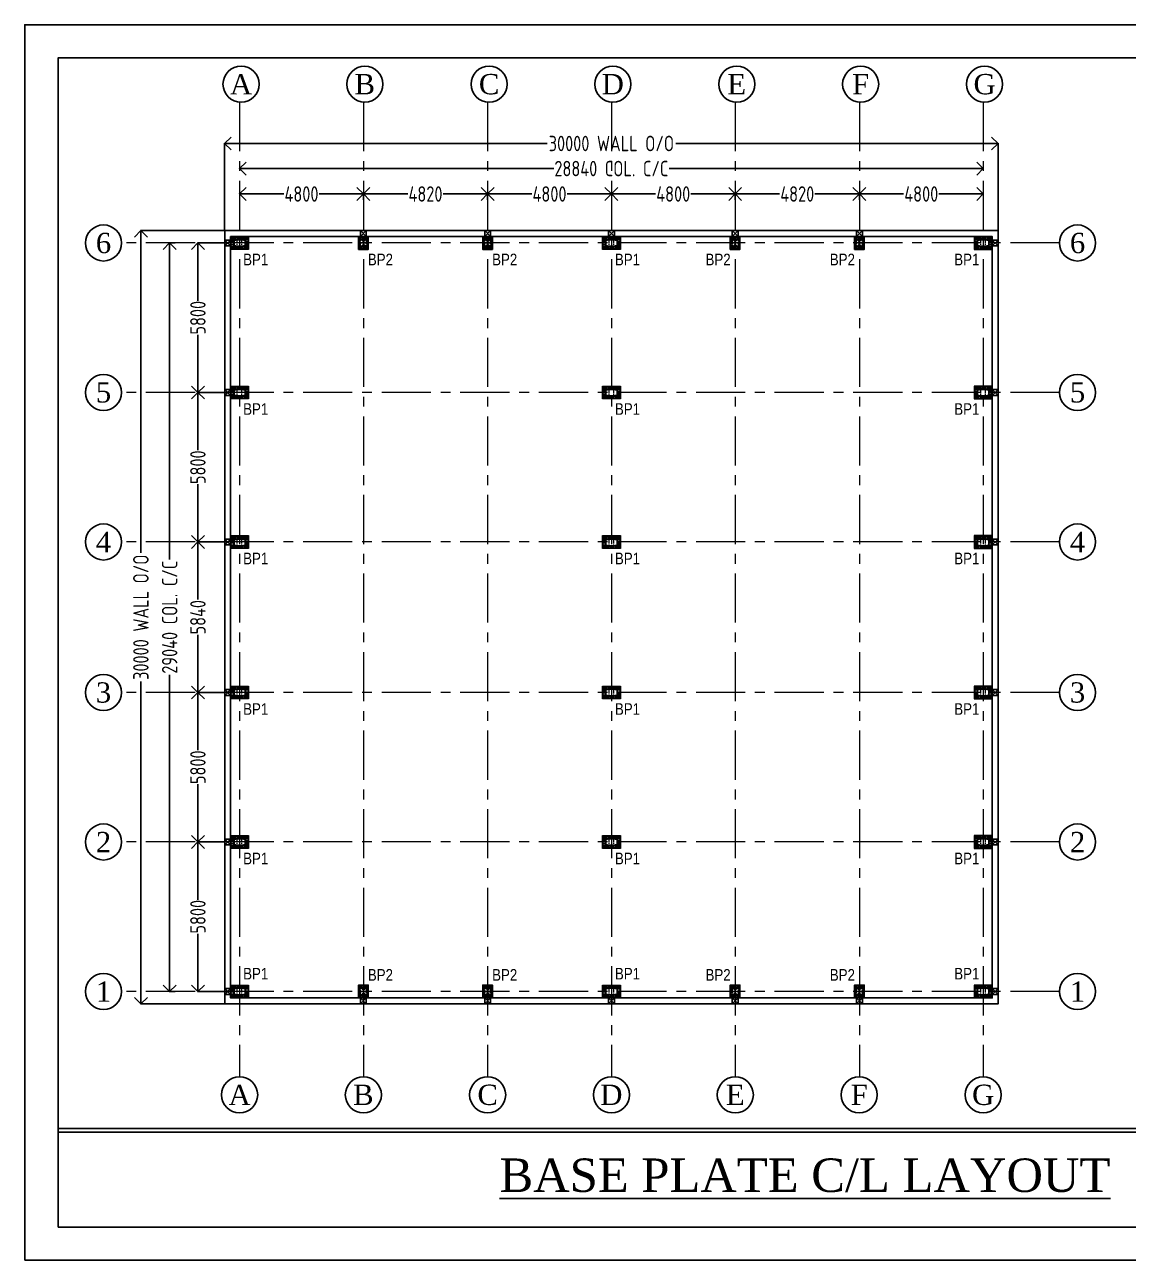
# Model space of a CAD drawing. Header units: millimetres. Extents: x 3470347 to 5996549, y -3470518 to 17149644.
# Drawn here: x 4559725 to 4602529, y 6601077 to 6649016 of the extents above; entities that cross this region are included whole.
import ezdxf
from ezdxf.enums import TextEntityAlignment as Align

# ---------------------------------------------------------------- set-up
doc = ezdxf.new("R2010")
doc.units = ezdxf.units.MM
doc.header["$MEASUREMENT"] = 0
doc.header["$PDMODE"] = 35
doc.header["$PDSIZE"] = -5
doc.linetypes.add('CENTER', pattern=[50.8, 31.75, -6.35, 6.35, -6.35])
doc.linetypes.add('CENTERX2', pattern=[4, 2.5, -0.5, 0.5, -0.5])
doc.layers.get('0').update_dxf_attribs({"linetype": 'CONTINUOUS', "lineweight": 25})
doc.layers.get('DEFPOINTS').update_dxf_attribs({"linetype": 'CONTINUOUS', "lineweight": 25})
doc.layers.add('BOLT', color=1, linetype='CONTINUOUS')
doc.layers.add('YQ_AXIS', color=4, linetype='CONTINUOUS')
for name, color, linetype, lineweight in [('CENTER', 8, 'CENTER', 0), ('GB', 2, 'CONTINUOUS', 20), ('PV_TEXT_ROMANS', 7, 'CONTINUOUS', 0), ('SHEET', 7, 'CONTINUOUS', 15)]:
    doc.layers.add(name, color=color, linetype=linetype, lineweight=lineweight)
doc.styles.add('Aerial', font='times.ttf')
doc.styles.add('Arial', font='arial.ttf', dxfattribs={"height": 0.2})
doc.styles.add('DIM', font='geniso.shx', dxfattribs={"width": 0.85})
doc.styles.add('J.P', font='ARIALN.TTF')
doc.dimstyles.new('ST-100', dxfattribs={"dimscale": 100, "dimtxt": 7, "dimasz": 5, "dimexe": 0.18, "dimexo": 0.0625, "dimgap": 0.2, "dimtad": 0, "dimdec": 0, "dimzin": 0, "dimdsep": 46, "dimtxsty": 'DIM', "dimblk": 'OPEN90', "dimcen": 0.09, "dimclrd": 256, "dimclrt": 7, "dimadec": 0, "dimazin": 0, "dimtfac": 1, "dimtdec": 0, "dimtofl": 0, "dimtmove": 0, "dimatfit": 3, "dimldrblk": 'OPEN90', "dimfxl": 1, "dimtolj": 1, "dimtzin": 0, "dimlwd": -1, "dimarcsym": 0})

# ---------------------------------------------------------------- blocks, each defined once
blk = doc.blocks.new('_Open90')
at = {"color": 0, "linetype": 'ByBlock', "lineweight": -2}
for p, q in [((0, 0), (-1, 0)), ((-0.5, 0.5), (0, 0)), ((0, 0), (-0.5, -0.5))]:
    blk.add_line(p, q, dxfattribs=at)
blk = doc.blocks.new('*D1304')
at = {"layer": 'BOLT', "color": 0, "lineweight": -2}
for p, q in [((4567474, 6617307), (4566424, 6617307)), ((4567589, 6611507), (4566424, 6611507))]:
    blk.add_line(p, q, dxfattribs=at)
at = {"layer": 'BOLT'}
for p, q in [((4566442, 6616807), (4566442, 6615065)), ((4566442, 6612007), (4566442, 6613749))]:
    blk.add_line(p, q, dxfattribs=at)
at = {"layer": 'DEFPOINTS', "color": 0}
for p in [(4566442, 6617307), (4567480, 6617307), (4567595, 6611507)]:
    blk.add_point(p, dxfattribs=at)
at = {"layer": 'BOLT', "xscale": 500, "yscale": 500, "zscale": 500}
for p, rotation in [((4566442, 6617307), 90), ((4566442, 6611507), 270)]:
    blk.add_blockref('_Open90', p, dxfattribs=dict(at, rotation=rotation))
at = {"layer": 'BOLT', "color": 7, "insert": (4566442, 6614407), "char_height": 600, "attachment_point": 5, "rotation": 90, "style": 'DIM'}
blk.add_mtext('\\A1;5800', dxfattribs=at)
blk = doc.blocks.new('*D1305')
at = {"layer": 'BOLT', "color": 0, "lineweight": -2}
for p, q in [((4567589, 6640547), (4566424, 6640547)), ((4567589, 6634747), (4566424, 6634747))]:
    blk.add_line(p, q, dxfattribs=at)
at = {"layer": 'BOLT'}
for p, q in [((4566442, 6640047), (4566442, 6638305)), ((4566442, 6635247), (4566442, 6636989))]:
    blk.add_line(p, q, dxfattribs=at)
at = {"layer": 'DEFPOINTS', "color": 0}
for p in [(4567595, 6640547), (4566442, 6634747), (4567595, 6634747)]:
    blk.add_point(p, dxfattribs=at)
at = {"layer": 'BOLT', "xscale": 500, "yscale": 500, "zscale": 500}
for p, rotation in [((4566442, 6640547), 90), ((4566442, 6634747), 270)]:
    blk.add_blockref('_Open90', p, dxfattribs=dict(at, rotation=rotation))
at = {"layer": 'BOLT', "color": 7, "insert": (4566442, 6637647), "char_height": 600, "attachment_point": 5, "rotation": 90, "style": 'DIM'}
blk.add_mtext('\\A1;5800', dxfattribs=at)
blk = doc.blocks.new('*D1306')
at = {"layer": 'BOLT', "color": 0, "lineweight": -2}
for p, q in [((4567589, 6634747), (4566424, 6634747)), ((4567589, 6628947), (4566424, 6628947))]:
    blk.add_line(p, q, dxfattribs=at)
at = {"layer": 'BOLT'}
for p, q in [((4566442, 6634247), (4566442, 6632505)), ((4566442, 6629447), (4566442, 6631189))]:
    blk.add_line(p, q, dxfattribs=at)
at = {"layer": 'DEFPOINTS', "color": 0}
for p in [(4567595, 6634747), (4566442, 6628947), (4567595, 6628947)]:
    blk.add_point(p, dxfattribs=at)
at = {"layer": 'BOLT', "xscale": 500, "yscale": 500, "zscale": 500}
for p, rotation in [((4566442, 6634747), 90), ((4566442, 6628947), 270)]:
    blk.add_blockref('_Open90', p, dxfattribs=dict(at, rotation=rotation))
at = {"layer": 'BOLT', "color": 7, "insert": (4566442, 6631847), "char_height": 600, "attachment_point": 5, "rotation": 90, "style": 'DIM'}
blk.add_mtext('\\A1;5800', dxfattribs=at)
blk = doc.blocks.new('*D1307')
at = {"layer": 'BOLT', "color": 0, "lineweight": -2}
for p, q in [((4567474, 6623107), (4566424, 6623107)), ((4567474, 6617307), (4566424, 6617307))]:
    blk.add_line(p, q, dxfattribs=at)
at = {"layer": 'BOLT'}
for p, q in [((4566442, 6622607), (4566442, 6620865)), ((4566442, 6617807), (4566442, 6619549))]:
    blk.add_line(p, q, dxfattribs=at)
at = {"layer": 'DEFPOINTS', "color": 0}
for p in [(4567480, 6623107), (4566442, 6617307), (4567480, 6617307)]:
    blk.add_point(p, dxfattribs=at)
at = {"layer": 'BOLT', "xscale": 500, "yscale": 500, "zscale": 500}
for p, rotation in [((4566442, 6623107), 90), ((4566442, 6617307), 270)]:
    blk.add_blockref('_Open90', p, dxfattribs=dict(at, rotation=rotation))
at = {"layer": 'BOLT', "color": 7, "insert": (4566442, 6620207), "char_height": 600, "attachment_point": 5, "rotation": 90, "style": 'DIM'}
blk.add_mtext('\\A1;5800', dxfattribs=at)
blk = doc.blocks.new('*D1308')
at = {"layer": 'BOLT', "color": 0, "lineweight": -2}
for p, q in [((4567589, 6628947), (4566424, 6628947)), ((4567474, 6623107), (4566424, 6623107))]:
    blk.add_line(p, q, dxfattribs=at)
at = {"layer": 'BOLT'}
for p, q in [((4566442, 6628447), (4566442, 6626710)), ((4566442, 6623607), (4566442, 6625344))]:
    blk.add_line(p, q, dxfattribs=at)
at = {"layer": 'DEFPOINTS', "color": 0}
for p in [(4566442, 6628947), (4567595, 6628947), (4567480, 6623107)]:
    blk.add_point(p, dxfattribs=at)
at = {"layer": 'BOLT', "xscale": 500, "yscale": 500, "zscale": 500}
for p, rotation in [((4566442, 6628947), 90), ((4566442, 6623107), 270)]:
    blk.add_blockref('_Open90', p, dxfattribs=dict(at, rotation=rotation))
at = {"layer": 'BOLT', "color": 7, "insert": (4566442, 6626027), "char_height": 600, "attachment_point": 5, "rotation": 90, "style": 'DIM'}
blk.add_mtext('\\A1;5840', dxfattribs=at)
blk = doc.blocks.new('BP1111')
at = {"transparency": 33554559}
h = blk.add_hatch(color=1, dxfattribs=at)
h.dxf.hatch_style = 1
h.paths.add_polyline_path([(4745403, 6853192), (4745403, 6852942), (4745483, 6852942), (4745483, 6852946, 0.414214), (4745473, 6852956), (4745420, 6852956, -0.414214), (4745410, 6852966), (4745410, 6853168, -0.414214), (4745420, 6853178), (4745473, 6853178, 0.414214), (4745483, 6853188), (4745483, 6853192)])
h = blk.add_hatch(color=1, dxfattribs=at)
h.dxf.hatch_style = 1
h.paths.add_polyline_path([(4745853, 6853192), (4745853, 6852942), (4745773, 6852942), (4745773, 6852946, -0.414214), (4745783, 6852956), (4745836, 6852956, 0.414214), (4745846, 6852966), (4745846, 6853168, 0.414214), (4745836, 6853178), (4745783, 6853178, -0.414214), (4745773, 6853188), (4745773, 6853192)])
at = {"color": 4}
for points in [[(4745953, 6853202), (4745303, 6853202)], [(4745953, 6853192), (4745303, 6853192)], [(4745953, 6852942), (4745303, 6852942)], [(4745953, 6852932), (4745303, 6852932)]]:
    blk.add_lwpolyline(points, dxfattribs=at)
at = {"color": 1}
for points in [[(4745483, 6853192), (4745483, 6853188, -0.414214), (4745473, 6853178), (4745420, 6853178, 0.414214), (4745410, 6853168), (4745410, 6852966, 0.414214), (4745420, 6852956), (4745473, 6852956, -0.414214), (4745483, 6852946), (4745483, 6852942), (4745403, 6852942), (4745403, 6853192)], [(4745773, 6853192), (4745773, 6853188, 0.414214), (4745783, 6853178), (4745836, 6853178, -0.414214), (4745846, 6853168), (4745846, 6852966, -0.414214), (4745836, 6852956), (4745783, 6852956, 0.414214), (4745773, 6852946), (4745773, 6852942), (4745853, 6852942), (4745853, 6853192)]]:
    blk.add_lwpolyline(points, format="xyb", close=True, dxfattribs=at)
at = {"color": 4}
for points in [[(4745438, 6853202), (4745438, 6853277), (4745448, 6853277), (4745448, 6853202)], [(4745438, 6852932), (4745438, 6852857), (4745448, 6852857), (4745448, 6852932)], [(4745623, 6853202), (4745623, 6853277), (4745633, 6853277), (4745633, 6853202)], [(4745623, 6852932), (4745623, 6852857), (4745633, 6852857), (4745633, 6852932)], [(4745806, 6853202), (4745806, 6853277), (4745816, 6853277), (4745816, 6853202)], [(4745806, 6852932), (4745806, 6852857), (4745816, 6852857), (4745816, 6852932)]]:
    blk.add_lwpolyline(points, close=True, dxfattribs=at)
at = {"color": 2}
for centre in [(4745353, 6853242), (4745353, 6852892), (4745538, 6853242), (4745538, 6852892), (4745718, 6853242), (4745718, 6852892), (4745903, 6853242), (4745903, 6852892)]:
    blk.add_circle(centre, 12, dxfattribs=at)
at = {"layer": 'GB', "color": 8, "linetype": 'CENTERX2', "ltscale": 50}
for p, q in [((4745303, 6853242), (4745953, 6853242)), ((4745953, 6852892), (4745303, 6852892)), ((4745353, 6852842), (4745353, 6853292)), ((4745538, 6852842), (4745538, 6853292)), ((4745718, 6852842), (4745718, 6853292)), ((4745903, 6853292), (4745903, 6852842))]:
    blk.add_line(p, q, dxfattribs=at)
at = {"layer": 'GB', "color": 5}
blk.add_lwpolyline([(4745953, 6853292), (4745953, 6852842), (4745303, 6852842), (4745303, 6853292)], close=True, dxfattribs=at)
blk = doc.blocks.new('*D1309')
at = {"layer": 'BOLT', "color": 0, "lineweight": -2}
for p, q in [((4568060, 6642455), (4568060, 6642466)), ((4572860, 6642455), (4572860, 6642466))]:
    blk.add_line(p, q, dxfattribs=at)
at = {"layer": 'BOLT'}
for p, q in [((4568560, 6642448), (4569777, 6642448)), ((4572360, 6642448), (4571143, 6642448))]:
    blk.add_line(p, q, dxfattribs=at)
at = {"layer": 'DEFPOINTS', "color": 0}
for p in [(4568060, 6642448), (4572860, 6642448), (4572860, 6642448)]:
    blk.add_point(p, dxfattribs=at)
at = {"layer": 'BOLT', "xscale": 500, "yscale": 500, "zscale": 500, "rotation": 180}
blk.add_blockref('_Open90', (4568060, 6642448), dxfattribs=at)
at = {"layer": 'BOLT', "xscale": 500, "yscale": 500, "zscale": 500}
blk.add_blockref('_Open90', (4572860, 6642448), dxfattribs=at)
at = {"layer": 'BOLT', "color": 7, "insert": (4570460, 6642448), "char_height": 600, "attachment_point": 5, "style": 'DIM'}
blk.add_mtext('\\A1;4800', dxfattribs=at)
blk = doc.blocks.new('*D1310')
at = {"layer": 'BOLT', "color": 0, "lineweight": -2}
for p, q in [((4568060, 6643440), (4568060, 6643452)), ((4596900, 6643440), (4596900, 6643452))]:
    blk.add_line(p, q, dxfattribs=at)
at = {"layer": 'BOLT'}
for p, q in [((4568560, 6643434), (4580242, 6643434)), ((4596400, 6643434), (4584719, 6643434))]:
    blk.add_line(p, q, dxfattribs=at)
at = {"layer": 'DEFPOINTS', "color": 0}
for p in [(4568060, 6643434), (4596900, 6643434), (4596900, 6643434)]:
    blk.add_point(p, dxfattribs=at)
at = {"layer": 'BOLT', "xscale": 500, "yscale": 500, "zscale": 500, "rotation": 180}
blk.add_blockref('_Open90', (4568060, 6643434), dxfattribs=at)
at = {"layer": 'BOLT', "xscale": 500, "yscale": 500, "zscale": 500}
blk.add_blockref('_Open90', (4596900, 6643434), dxfattribs=at)
at = {"layer": 'BOLT', "color": 7, "insert": (4582480, 6643434), "char_height": 600, "attachment_point": 5, "style": 'DIM'}
blk.add_mtext('\\A1;28840 COL. C/C', dxfattribs=at)
blk = doc.blocks.new('*D1311')
at = {"layer": 'BOLT', "color": 0, "lineweight": -2}
for p, q in [((4565556, 6640547), (4565328, 6640547)), ((4565556, 6611507), (4565328, 6611507))]:
    blk.add_line(p, q, dxfattribs=at)
at = {"layer": 'BOLT'}
for p, q in [((4565346, 6640047), (4565346, 6628267)), ((4565346, 6612007), (4565346, 6623788))]:
    blk.add_line(p, q, dxfattribs=at)
at = {"layer": 'DEFPOINTS', "color": 0}
for p in [(4565563, 6640547), (4565346, 6611507), (4565563, 6611507)]:
    blk.add_point(p, dxfattribs=at)
at = {"layer": 'BOLT', "xscale": 500, "yscale": 500, "zscale": 500}
for p, rotation in [((4565346, 6640547), 90), ((4565346, 6611507), 270)]:
    blk.add_blockref('_Open90', p, dxfattribs=dict(at, rotation=rotation))
at = {"layer": 'BOLT', "color": 7, "insert": (4565346, 6626027), "char_height": 600, "attachment_point": 5, "rotation": 90, "style": 'DIM'}
blk.add_mtext('\\A1;29040 COL. C/C', dxfattribs=at)
blk = doc.blocks.new('*D1312')
at = {"layer": 'BOLT', "color": 0, "lineweight": -2}
for p, q in [((4567480, 6641033), (4567480, 6644425)), ((4597480, 6641033), (4597480, 6644425))]:
    blk.add_line(p, q, dxfattribs=at)
at = {"layer": 'BOLT'}
for p, q in [((4567980, 6644407), (4579987, 6644407)), ((4596980, 6644407), (4584974, 6644407))]:
    blk.add_line(p, q, dxfattribs=at)
at = {"layer": 'DEFPOINTS', "color": 0}
for p in [(4597480, 6644407), (4567480, 6641027), (4597480, 6641027)]:
    blk.add_point(p, dxfattribs=at)
at = {"layer": 'BOLT', "xscale": 500, "yscale": 500, "zscale": 500, "rotation": 180}
blk.add_blockref('_Open90', (4567480, 6644407), dxfattribs=at)
at = {"layer": 'BOLT', "xscale": 500, "yscale": 500, "zscale": 500}
blk.add_blockref('_Open90', (4597480, 6644407), dxfattribs=at)
at = {"layer": 'BOLT', "color": 7, "insert": (4582480, 6644407), "char_height": 600, "attachment_point": 5, "style": 'DIM'}
blk.add_mtext('\\A1;30000 WALL O/O', dxfattribs=at)
blk = doc.blocks.new('*D1313')
at = {"layer": 'BOLT', "color": 0, "lineweight": -2}
for p, q in [((4567474, 6641027), (4564213, 6641027)), ((4567474, 6611027), (4564213, 6611027))]:
    blk.add_line(p, q, dxfattribs=at)
at = {"layer": 'BOLT'}
for p, q in [((4564231, 6640527), (4564231, 6628521)), ((4564231, 6611527), (4564231, 6623534))]:
    blk.add_line(p, q, dxfattribs=at)
at = {"layer": 'DEFPOINTS', "color": 0}
for p in [(4567480, 6641027), (4564231, 6611027), (4567480, 6611027)]:
    blk.add_point(p, dxfattribs=at)
at = {"layer": 'BOLT', "xscale": 500, "yscale": 500, "zscale": 500}
for p, rotation in [((4564231, 6641027), 90), ((4564231, 6611027), 270)]:
    blk.add_blockref('_Open90', p, dxfattribs=dict(at, rotation=rotation))
at = {"layer": 'BOLT', "color": 7, "insert": (4564231, 6626027), "char_height": 600, "attachment_point": 5, "rotation": 90, "style": 'DIM'}
blk.add_mtext('\\A1;30000 WALL O/O', dxfattribs=at)
blk = doc.blocks.new('BP2222')
at = {"transparency": 33554559}
h = blk.add_hatch(color=1, dxfattribs=at)
h.dxf.hatch_style = 1
h.paths.add_polyline_path([(4746506, 6852967), (4746606, 6852967), (4746606, 6852968, 0.414214), (4746596, 6852978), (4746559, 6852978), (4746559, 6853157), (4746596, 6853157, 0.414214), (4746606, 6853167), (4746606, 6853167), (4746506, 6853167), (4746506, 6853167, 0.414214), (4746516, 6853157), (4746553, 6853157), (4746553, 6852978), (4746516, 6852978, 0.414214), (4746506, 6852968)])
at = {"color": 8, "linetype": 'CENTERX2', "ltscale": 15}
for p, q in [((4746719, 6853242), (4746394, 6853242)), ((4746394, 6853067), (4746719, 6853067)), ((4746394, 6852892), (4746719, 6852892)), ((4746431, 6853292), (4746431, 6852842)), ((4746669, 6852842), (4746669, 6853292))]:
    blk.add_line(p, q, dxfattribs=at)
at = {"color": 5}
blk.add_lwpolyline([(4746719, 6853292), (4746394, 6853292), (4746394, 6852842), (4746719, 6852842)], close=True, dxfattribs=at)
at = {"color": 4}
for points in [[(4746719, 6853202), (4746394, 6853202)], [(4746719, 6853192), (4746394, 6853192)], [(4746719, 6852942), (4746394, 6852942)], [(4746719, 6852932), (4746394, 6852932)]]:
    blk.add_lwpolyline(points, dxfattribs=at)
at = {"color": 1}
blk.add_lwpolyline([(4746559, 6852978), (4746559, 6853157), (4746596, 6853157, 0.414214), (4746606, 6853167), (4746606, 6853167), (4746506, 6853167), (4746506, 6853167, 0.414214), (4746516, 6853157), (4746553, 6853157), (4746553, 6852978), (4746516, 6852978, 0.414214), (4746506, 6852968), (4746506, 6852967), (4746606, 6852967), (4746606, 6852968, 0.414214), (4746596, 6852978)], format="xyb", close=True, dxfattribs=at)
at = {"color": 4}
for points in [[(4746551, 6853202), (4746551, 6853277), (4746561, 6853277), (4746561, 6853202)], [(4746551, 6852932), (4746551, 6852857), (4746561, 6852857), (4746561, 6852932)]]:
    blk.add_lwpolyline(points, close=True, dxfattribs=at)
at = {"color": 2}
for centre in [(4746431, 6853242), (4746431, 6853067), (4746431, 6852892), (4746669, 6853242), (4746669, 6853067), (4746669, 6852892)]:
    blk.add_circle(centre, 12, dxfattribs=at)
blk = doc.blocks.new('*D1477')
at = {"layer": 'BOLT', "color": 0, "lineweight": -2}
for p, q in [((4577681, 6642455), (4577681, 6642466)), ((4582480, 6642455), (4582480, 6642466))]:
    blk.add_line(p, q, dxfattribs=at)
at = {"layer": 'BOLT'}
for p, q in [((4578181, 6642448), (4579397, 6642448)), ((4581980, 6642448), (4580764, 6642448))]:
    blk.add_line(p, q, dxfattribs=at)
at = {"layer": 'DEFPOINTS', "color": 0}
for p in [(4577681, 6642448), (4582480, 6642448), (4582480, 6642448)]:
    blk.add_point(p, dxfattribs=at)
at = {"layer": 'BOLT', "xscale": 500, "yscale": 500, "zscale": 500, "rotation": 180}
blk.add_blockref('_Open90', (4577681, 6642448), dxfattribs=at)
at = {"layer": 'BOLT', "xscale": 500, "yscale": 500, "zscale": 500}
blk.add_blockref('_Open90', (4582480, 6642448), dxfattribs=at)
at = {"layer": 'BOLT', "color": 7, "insert": (4580080, 6642448), "char_height": 600, "attachment_point": 5, "style": 'DIM'}
blk.add_mtext('\\A1;4800', dxfattribs=at)
blk = doc.blocks.new('*D1478')
at = {"layer": 'BOLT', "color": 0, "lineweight": -2}
for p, q in [((4572860, 6642224), (4572860, 6642466)), ((4577681, 6642224), (4577681, 6642466))]:
    blk.add_line(p, q, dxfattribs=at)
at = {"layer": 'BOLT'}
for p, q in [((4573360, 6642448), (4574587, 6642448)), ((4577181, 6642448), (4575954, 6642448))]:
    blk.add_line(p, q, dxfattribs=at)
at = {"layer": 'DEFPOINTS', "color": 0}
for p in [(4577681, 6642448), (4572860, 6642218), (4577681, 6642218)]:
    blk.add_point(p, dxfattribs=at)
at = {"layer": 'BOLT', "xscale": 500, "yscale": 500, "zscale": 500, "rotation": 180}
blk.add_blockref('_Open90', (4572860, 6642448), dxfattribs=at)
at = {"layer": 'BOLT', "xscale": 500, "yscale": 500, "zscale": 500}
blk.add_blockref('_Open90', (4577681, 6642448), dxfattribs=at)
at = {"layer": 'BOLT', "color": 7, "insert": (4575270, 6642448), "char_height": 600, "attachment_point": 5, "style": 'DIM'}
blk.add_mtext('\\A1;4820', dxfattribs=at)
blk = doc.blocks.new('*D1481')
at = {"layer": 'BOLT', "color": 0, "lineweight": -2}
for p, q in [((4592101, 6642442), (4592101, 6642430)), ((4596900, 6642442), (4596900, 6642430))]:
    blk.add_line(p, q, dxfattribs=at)
at = {"layer": 'BOLT'}
for p, q in [((4592601, 6642448), (4593817, 6642448)), ((4596400, 6642448), (4595184, 6642448))]:
    blk.add_line(p, q, dxfattribs=at)
at = {"layer": 'DEFPOINTS', "color": 0}
for p in [(4592101, 6642448), (4592101, 6642448), (4596900, 6642448)]:
    blk.add_point(p, dxfattribs=at)
at = {"layer": 'BOLT', "xscale": 500, "yscale": 500, "zscale": 500, "rotation": 180}
blk.add_blockref('_Open90', (4592101, 6642448), dxfattribs=at)
at = {"layer": 'BOLT', "xscale": 500, "yscale": 500, "zscale": 500}
blk.add_blockref('_Open90', (4596900, 6642448), dxfattribs=at)
at = {"layer": 'BOLT', "color": 7, "insert": (4594500, 6642448), "char_height": 600, "attachment_point": 5, "style": 'DIM'}
blk.add_mtext('\\A1;4800', dxfattribs=at)
blk = doc.blocks.new('*D1479')
at = {"layer": 'BOLT', "color": 0, "lineweight": -2}
for p, q in [((4582480, 6642442), (4582480, 6642430)), ((4587280, 6642442), (4587280, 6642430))]:
    blk.add_line(p, q, dxfattribs=at)
at = {"layer": 'BOLT'}
for p, q in [((4582980, 6642448), (4584197, 6642448)), ((4586780, 6642448), (4585563, 6642448))]:
    blk.add_line(p, q, dxfattribs=at)
at = {"layer": 'DEFPOINTS', "color": 0}
for p in [(4582480, 6642448), (4582480, 6642448), (4587280, 6642448)]:
    blk.add_point(p, dxfattribs=at)
at = {"layer": 'BOLT', "xscale": 500, "yscale": 500, "zscale": 500, "rotation": 180}
blk.add_blockref('_Open90', (4582480, 6642448), dxfattribs=at)
at = {"layer": 'BOLT', "xscale": 500, "yscale": 500, "zscale": 500}
blk.add_blockref('_Open90', (4587280, 6642448), dxfattribs=at)
at = {"layer": 'BOLT', "color": 7, "insert": (4584880, 6642448), "char_height": 600, "attachment_point": 5, "style": 'DIM'}
blk.add_mtext('\\A1;4800', dxfattribs=at)
blk = doc.blocks.new('*D1480')
at = {"layer": 'BOLT', "color": 0, "lineweight": -2}
for p, q in [((4587280, 6642224), (4587280, 6642466)), ((4592101, 6642224), (4592101, 6642466))]:
    blk.add_line(p, q, dxfattribs=at)
at = {"layer": 'BOLT'}
for p, q in [((4587780, 6642448), (4589007, 6642448)), ((4591601, 6642448), (4590374, 6642448))]:
    blk.add_line(p, q, dxfattribs=at)
at = {"layer": 'DEFPOINTS', "color": 0}
for p in [(4587280, 6642448), (4587280, 6642218), (4592101, 6642218)]:
    blk.add_point(p, dxfattribs=at)
at = {"layer": 'BOLT', "xscale": 500, "yscale": 500, "zscale": 500, "rotation": 180}
blk.add_blockref('_Open90', (4587280, 6642448), dxfattribs=at)
at = {"layer": 'BOLT', "xscale": 500, "yscale": 500, "zscale": 500}
blk.add_blockref('_Open90', (4592101, 6642448), dxfattribs=at)
at = {"layer": 'BOLT', "color": 7, "insert": (4589690, 6642448), "char_height": 600, "attachment_point": 5, "style": 'DIM'}
blk.add_mtext('\\A1;4820', dxfattribs=at)

msp = doc.modelspace()

# ---------------------------------------------------------------- linework, layer by layer
at = {"lineweight": 25}
for p, q in [((4561016.01, 6606185.79, 0), (4618957.06, 6606185.79, 0)), ((4561016.01, 6606042.93, 0), (4618957.06, 6606042.93, 0))]:
    msp.add_line(p, q, dxfattribs=at)
at = {"color": 192, "lineweight": 25, "elevation": 0}
msp.add_lwpolyline([(4559724.59, 6601077.16), (4627523.83, 6601077.16), (4627523.83, 6649016.07), (4559724.59, 6649016.07)], close=True, dxfattribs=at)
at = {"color": 8, "elevation": 0}
for points in [[(4567480.32, 6641027.11), (4567480.32, 6611027.11), (4597480.32, 6611027.11), (4597480.32, 6641027.11)], [(4567710.32, 6640797.11), (4567710.32, 6611257.11), (4597250.32, 6611257.11), (4597250.32, 6640797.11)]]:
    msp.add_lwpolyline(points, close=True, dxfattribs=at)
at = {"color": 6, "elevation": 0}
for points in [[(4572974.99, 6641027.11), (4572974.99, 6640797.11), (4572744.99, 6640797.11), (4572744.99, 6641027.11)], [(4577795.66, 6641027.11), (4577795.66, 6640797.11), (4577565.66, 6640797.11), (4577565.66, 6641027.11)], [(4582595.32, 6641027.11), (4582595.32, 6640797.11), (4582365.32, 6640797.11), (4582365.32, 6641027.11)], [(4587164.99, 6641027.11), (4587164.99, 6640797.11), (4587394.99, 6640797.11), (4587394.99, 6641027.11)], [(4591985.66, 6641027.11), (4591985.66, 6640797.11), (4592215.66, 6640797.11), (4592215.66, 6641027.11)], [(4567710.32, 6640662.11), (4567710.32, 6640432.11), (4567480.32, 6640432.11), (4567480.32, 6640662.11)], [(4597250.32, 6640662.11), (4597250.32, 6640432.11), (4597480.32, 6640432.11), (4597480.32, 6640662.11)], [(4567710.32, 6634862.11), (4567710.32, 6634632.11), (4567480.32, 6634632.11), (4567480.32, 6634862.11)], [(4597250.32, 6634862.11), (4597250.32, 6634632.11), (4597480.32, 6634632.11), (4597480.32, 6634862.11)], [(4567710.32, 6629062.11), (4567710.32, 6628832.11), (4567480.32, 6628832.11), (4567480.32, 6629062.11)], [(4597250.32, 6629062.11), (4597250.32, 6628832.11), (4597480.32, 6628832.11), (4597480.32, 6629062.11)], [(4567710.32, 6623222.11), (4567710.32, 6622992.11), (4567480.32, 6622992.11), (4567480.32, 6623222.11)], [(4597250.32, 6623222.11), (4597250.32, 6622992.11), (4597480.32, 6622992.11), (4597480.32, 6623222.11)], [(4567710.32, 6617422.11), (4567710.32, 6617192.11), (4567480.32, 6617192.11), (4567480.32, 6617422.11)], [(4597250.32, 6617422.11), (4597250.32, 6617192.11), (4597480.32, 6617192.11), (4597480.32, 6617422.11)], [(4567710.32, 6611392.11), (4567710.32, 6611622.11), (4567480.32, 6611622.11), (4567480.32, 6611392.11)], [(4572974.99, 6611027.11), (4572974.99, 6611257.11), (4572744.99, 6611257.11), (4572744.99, 6611027.11)], [(4577795.66, 6611027.11), (4577795.66, 6611257.11), (4577565.66, 6611257.11), (4577565.66, 6611027.11)], [(4582595.32, 6611027.11), (4582595.32, 6611257.11), (4582365.32, 6611257.11), (4582365.32, 6611027.11)], [(4587164.99, 6611027.11), (4587164.99, 6611257.11), (4587394.99, 6611257.11), (4587394.99, 6611027.11)], [(4591985.66, 6611027.11), (4591985.66, 6611257.11), (4592215.66, 6611257.11), (4592215.66, 6611027.11)], [(4597250.32, 6611392.11), (4597250.32, 6611622.11), (4597480.32, 6611622.11), (4597480.32, 6611392.11)]]:
    msp.add_lwpolyline(points, close=True, dxfattribs=at)
for points in [[(4572744.99, 6641027.11), (4572974.99, 6640797.11)], [(4572744.99, 6640797.11), (4572974.99, 6641027.11)], [(4577565.66, 6641027.11), (4577795.66, 6640797.11)], [(4577565.66, 6640797.11), (4577795.66, 6641027.11)], [(4582365.32, 6641027.11), (4582595.32, 6640797.11)], [(4582365.32, 6640797.11), (4582595.32, 6641027.11)], [(4587394.99, 6641027.11), (4587164.99, 6640797.11)], [(4587394.99, 6640797.11), (4587164.99, 6641027.11)], [(4592215.66, 6641027.11), (4591985.66, 6640797.11)], [(4592215.66, 6640797.11), (4591985.66, 6641027.11)], [(4567480.32, 6640662.11), (4567710.32, 6640432.11)], [(4567480.32, 6640432.11), (4567710.32, 6640662.11)], [(4597480.32, 6640662.11), (4597250.32, 6640432.11)], [(4597480.32, 6640432.11), (4597250.32, 6640662.11)], [(4567480.32, 6634862.11), (4567710.32, 6634632.11)], [(4567480.32, 6634632.11), (4567710.32, 6634862.11)], [(4597480.32, 6634862.11), (4597250.32, 6634632.11)], [(4597480.32, 6634632.11), (4597250.32, 6634862.11)], [(4567480.32, 6629062.11), (4567710.32, 6628832.11)], [(4567480.32, 6628832.11), (4567710.32, 6629062.11)], [(4597480.32, 6629062.11), (4597250.32, 6628832.11)], [(4597480.32, 6628832.11), (4597250.32, 6629062.11)], [(4567480.32, 6623222.11), (4567710.32, 6622992.11)], [(4567480.32, 6622992.11), (4567710.32, 6623222.11)], [(4597480.32, 6623222.11), (4597250.32, 6622992.11)], [(4597480.32, 6622992.11), (4597250.32, 6623222.11)], [(4567480.32, 6617422.11), (4567710.32, 6617192.11)], [(4567480.32, 6617192.11), (4567710.32, 6617422.11)], [(4597480.32, 6617422.11), (4597250.32, 6617192.11)], [(4597480.32, 6617192.11), (4597250.32, 6617422.11)], [(4567480.32, 6611392.11), (4567710.32, 6611622.11)], [(4567480.32, 6611622.11), (4567710.32, 6611392.11)], [(4572744.99, 6611027.11), (4572974.99, 6611257.11)], [(4572744.99, 6611257.11), (4572974.99, 6611027.11)], [(4577565.66, 6611027.11), (4577795.66, 6611257.11)], [(4577565.66, 6611257.11), (4577795.66, 6611027.11)], [(4582365.32, 6611027.11), (4582595.32, 6611257.11)], [(4582365.32, 6611257.11), (4582595.32, 6611027.11)], [(4587394.99, 6611027.11), (4587164.99, 6611257.11)], [(4587394.99, 6611257.11), (4587164.99, 6611027.11)], [(4592215.66, 6611027.11), (4591985.66, 6611257.11)], [(4592215.66, 6611257.11), (4591985.66, 6611027.11)], [(4597480.32, 6611392.11), (4597250.32, 6611622.11)], [(4597480.32, 6611622.11), (4597250.32, 6611392.11)]]:
    msp.add_lwpolyline(points, dxfattribs=at)
at = {"color": 4, "elevation": 0}
for points in [[(4573047.49, 6640797.11), (4572672.49, 6640797.11), (4572672.49, 6640297.11), (4573047.49, 6640297.11)], [(4577868.16, 6640797.11), (4577493.16, 6640797.11), (4577493.16, 6640297.11), (4577868.16, 6640297.11)], [(4587092.49, 6640797.11), (4587467.49, 6640797.11), (4587467.49, 6640297.11), (4587092.49, 6640297.11)], [(4591913.16, 6640797.11), (4592288.16, 6640797.11), (4592288.16, 6640297.11), (4591913.16, 6640297.11)], [(4573047.49, 6611257.11), (4572672.49, 6611257.11), (4572672.49, 6611757.11), (4573047.49, 6611757.11)], [(4577868.16, 6611257.11), (4577493.16, 6611257.11), (4577493.16, 6611757.11), (4577868.16, 6611757.11)], [(4587092.49, 6611257.11), (4587467.49, 6611257.11), (4587467.49, 6611757.11), (4587092.49, 6611757.11)], [(4591913.16, 6611257.11), (4592288.16, 6611257.11), (4592288.16, 6611757.11), (4591913.16, 6611757.11)]]:
    msp.add_lwpolyline(points, close=True, dxfattribs=at)
at = {"layer": 'CENTER', "ltscale": 60}
for p, q in [((4568060.32, 6646010.83, 0), (4568060.32, 6608196.33, 0)), ((4572859.99, 6646010.83, 0), (4572859.99, 6608196.33, 0)), ((4577680.66, 6646010.83, 0), (4577680.66, 6608196.33, 0)), ((4582480.32, 6646010.83, 0), (4582480.32, 6608196.33, 0)), ((4587279.99, 6646010.83, 0), (4587279.99, 6608196.33, 0)), ((4592100.66, 6646010.83, 0), (4592100.66, 6608196.33, 0)), ((4596900.32, 6646010.83, 0), (4596900.32, 6608196.33, 0)), ((4599861.4, 6640547.11, 0), (4563480.32, 6640547.11, 0)), ((4599861.4, 6634747.11, 0), (4563480.32, 6634747.11, 0)), ((4599861.4, 6628947.11, 0), (4563480.32, 6628947.11, 0)), ((4599861.4, 6623107.11, 0), (4563480.32, 6623107.11, 0)), ((4599861.4, 6617307.11, 0), (4563480.32, 6617307.11, 0)), ((4599861.4, 6611507.11, 0), (4563480.32, 6611507.11, 0))]:
    msp.add_line(p, q, dxfattribs=at)
at = {"layer": 'GB', "color": 4, "elevation": 0}
for points in [[(4568410.32, 6640797.11), (4568410.32, 6640297.11), (4567710.32, 6640297.11), (4567710.32, 6640797.11)], [(4582830.32, 6640797.11), (4582830.32, 6640297.11), (4582130.32, 6640297.11), (4582130.32, 6640797.11)], [(4596550.32, 6640797.11), (4596550.32, 6640297.11), (4597250.32, 6640297.11), (4597250.32, 6640797.11)], [(4568410.32, 6634997.11), (4568410.32, 6634497.11), (4567710.32, 6634497.11), (4567710.32, 6634997.11)], [(4582830.32, 6634997.11), (4582830.32, 6634497.11), (4582130.32, 6634497.11), (4582130.32, 6634997.11)], [(4596550.32, 6634997.11), (4596550.32, 6634497.11), (4597250.32, 6634497.11), (4597250.32, 6634997.11)], [(4568410.32, 6629197.11), (4568410.32, 6628697.11), (4567710.32, 6628697.11), (4567710.32, 6629197.11)], [(4582830.32, 6629197.11), (4582830.32, 6628697.11), (4582130.32, 6628697.11), (4582130.32, 6629197.11)], [(4596550.32, 6629197.11), (4596550.32, 6628697.11), (4597250.32, 6628697.11), (4597250.32, 6629197.11)], [(4568410.32, 6623357.11), (4568410.32, 6622857.11), (4567710.32, 6622857.11), (4567710.32, 6623357.11)], [(4582830.32, 6623357.11), (4582830.32, 6622857.11), (4582130.32, 6622857.11), (4582130.32, 6623357.11)], [(4596550.32, 6623357.11), (4596550.32, 6622857.11), (4597250.32, 6622857.11), (4597250.32, 6623357.11)], [(4568410.32, 6617557.11), (4568410.32, 6617057.11), (4567710.32, 6617057.11), (4567710.32, 6617557.11)], [(4582830.32, 6617557.11), (4582830.32, 6617057.11), (4582130.32, 6617057.11), (4582130.32, 6617557.11)], [(4596550.32, 6617557.11), (4596550.32, 6617057.11), (4597250.32, 6617057.11), (4597250.32, 6617557.11)], [(4568410.32, 6611757.11), (4568410.32, 6611257.11), (4567710.32, 6611257.11), (4567710.32, 6611757.11)], [(4582830.32, 6611757.11), (4582830.32, 6611257.11), (4582130.32, 6611257.11), (4582130.32, 6611757.11)], [(4596550.32, 6611757.11), (4596550.32, 6611257.11), (4597250.32, 6611257.11), (4597250.32, 6611757.11)]]:
    msp.add_lwpolyline(points, close=True, dxfattribs=at)
at = {"layer": 'SHEET', "color": 220, "lineweight": 25, "elevation": 0}
msp.add_lwpolyline([(4561016.01, 6602366.16), (4626232.41, 6602366.16), (4626232.41, 6647727.08), (4561016.01, 6647727.08)], close=True, dxfattribs=at)
at = {"layer": 'YQ_AXIS', "color": 1}
for centre in [(4568115.14, 6646708.68, 0), (4572914.8, 6646708.68, 0), (4577735.47, 6646708.68, 0), (4582535.14, 6646708.68, 0), (4587341.8, 6646708.68, 0), (4592148.47, 6646708.68, 0), (4596955.14, 6646708.68, 0), (4562780.32, 6640547.11, 0), (4600561.4, 6640547.11, 0), (4562780.32, 6634747.11, 0), (4600561.4, 6634747.11, 0), (4562780.32, 6628947.11, 0), (4600561.4, 6628947.11, 0), (4562780.32, 6623107.11, 0), (4600561.4, 6623107.11, 0), (4562780.32, 6617307.11, 0), (4600561.4, 6617307.11, 0), (4562780.32, 6611507.11, 0), (4600561.4, 6611507.11, 0), (4568060.32, 6607496.33, 0), (4572859.99, 6607496.33, 0), (4577680.66, 6607496.33, 0), (4582480.32, 6607496.33, 0), (4587286.99, 6607496.33, 0), (4592093.66, 6607496.33, 0), (4596900.32, 6607496.33, 0)]:
    msp.add_circle(centre, 700, dxfattribs=at)

# ---------------------------------------------------------------- block references
for name, p in [('BP1111', (-177567.64, -212520.19, 0)), ('BP2222', (-173689.35, -212520.19, 0)), ('BP2222', (-168875.69, -212520.19, 0)), ('BP1111', (-163147.64, -212520.19, 0)), ('BP1111', (-177567.64, -218330.19, 0)), ('BP1111', (-163147.64, -218330.19, 0)), ('BP1111', (-177567.64, -224140.19, 0)), ('BP1111', (-163147.64, -224140.19, 0)), ('BP1111', (-177567.64, -229960.19, 0)), ('BP1111', (-163147.64, -229960.19, 0)), ('BP1111', (-177567.64, -235760.19, 0)), ('BP1111', (-163147.64, -235760.19, 0)), ('BP1111', (-177567.64, -241560.19, 0)), ('BP1111', (-163147.64, -241560.19, 0))]:
    msp.add_blockref(name, p)
at = {"xscale": -1}
for name, p in [('BP2222', (9333836.33, -212520.19, 0)), ('BP2222', (9338650, -212520.19, 0)), ('BP1111', (9342528.28, -212520.19, 0)), ('BP1111', (9342528.28, -218330.19, 0)), ('BP1111', (9342528.28, -224140.19, 0)), ('BP1111', (9342528.28, -229960.19, 0)), ('BP1111', (9342528.28, -235760.19, 0)), ('BP1111', (9342528.28, -241560.19, 0))]:
    msp.add_blockref(name, p, dxfattribs=at)
at = {"xscale": -1, "rotation": 180}
for p in [(-173689.35, 13464574.41, 0), (-168875.69, 13464574.41, 0)]:
    msp.add_blockref('BP2222', p, dxfattribs=at)
at = {"rotation": 180}
for p in [(9333836.33, 13464574.41, 0), (9338650, 13464574.41, 0)]:
    msp.add_blockref('BP2222', p, dxfattribs=at)

# ---------------------------------------------------------------- texts
at = {"color": 7, "lineweight": 25, "insert": (4589986.53, 6604368.92, 0), "char_height": 1298.2897, "width": 53450.1717, "attachment_point": 5, "style": 'Arial'}
msp.add_mtext('{\\ftimes new roman|b0|i0|c0|p0;\\LBASE PLATE C/L LAYOUT}', dxfattribs=at)
at = {"layer": 'PV_TEXT_ROMANS', "char_height": 450, "width": 2396.759, "style": 'J.P'}
for s, insert, attachment_point in [('BP1', (4568197.31, 6639680.9), 7), ('BP2', (4573033.83, 6639680.9), 7), ('BP2', (4577854.5, 6639680.9), 7), ('BP1', (4582617.31, 6639680.9), 7), ('BP2', (4587106.14, 6639680.9), 9), ('BP2', (4591926.81, 6639680.9), 9), ('BP1', (4595779.41, 6639680.9), 7), ('BP1', (4568197.31, 6633880.9), 7), ('BP1', (4582617.31, 6633880.9), 7), ('BP1', (4595779.41, 6633880.9), 7), ('BP1', (4568197.31, 6628080.9), 7), ('BP1', (4582617.31, 6628080.9), 7), ('BP1', (4595779.41, 6628080.9), 7), ('BP1', (4568197.31, 6622240.9), 7), ('BP1', (4582617.31, 6622240.9), 7), ('BP1', (4595779.41, 6622240.9), 7), ('BP1', (4568197.31, 6616440.9), 7), ('BP1', (4582617.31, 6616440.9), 7), ('BP1', (4595779.41, 6616440.9), 7), ('BP1', (4568197.31, 6611972.31), 7), ('BP2', (4573033.83, 6611925.6), 7), ('BP2', (4577854.5, 6611925.6), 7), ('BP1', (4582617.31, 6611972.31), 7), ('BP2', (4587106.14, 6611925.6), 9), ('BP2', (4591926.81, 6611925.6), 9), ('BP1', (4595779.41, 6611972.31), 7)]:
    msp.add_mtext(s, dxfattribs=dict(at, insert=insert, attachment_point=attachment_point))
at = {"layer": 'YQ_AXIS', "color": 1, "style": 'Aerial'}
for s, p in [('A', (4568115.14, 6646708.68, 0)), ('B', (4572914.8, 6646708.68, 0)), ('C', (4577735.47, 6646708.68, 0)), ('D', (4582535.14, 6646708.68, 0)), ('E', (4587341.8, 6646708.68, 0)), ('F', (4592148.47, 6646708.68, 0)), ('G', (4596955.14, 6646708.68, 0)), ('6', (4562780.32, 6640547.11, 0)), ('6', (4600561.4, 6640547.11, 0)), ('5', (4562780.32, 6634747.11, 0)), ('5', (4600561.4, 6634747.11, 0)), ('4', (4562780.32, 6628947.11, 0)), ('4', (4600561.4, 6628947.11, 0)), ('3', (4562780.32, 6623107.11, 0)), ('3', (4600561.4, 6623107.11, 0)), ('2', (4562780.32, 6617307.11, 0)), ('2', (4600561.4, 6617307.11, 0)), ('1', (4562780.32, 6611507.11, 0)), ('1', (4600561.4, 6611507.11, 0)), ('C', (4577680.66, 6607496.33, 0)), ('G', (4596900.32, 6607496.33, 0)), ('A', (4568060.32, 6607496.33, 0)), ('B', (4572859.99, 6607496.33, 0)), ('D', (4582480.32, 6607496.33, 0)), ('E', (4587286.99, 6607496.33, 0)), ('F', (4592093.66, 6607496.33, 0))]:
    msp.add_text(s, height=787.5, dxfattribs=at).set_placement(p, align=Align.MIDDLE)

# ---------------------------------------------------------------- dimensions: what is measured, and where the dimension line sits
at = {"layer": 'BOLT'}
for base, p1, p2, text, picture, middle in [((4597480.32, 6644406.82, 0), (4567480.32, 6641027.11, 0), (4597480.32, 6641027.11, 0), '<> WALL O/O', '*D1312', (4582480.32, 6644406.82, 0)), ((4596900.32, 6643434.07, 0), (4568060.32, 6643434.07, 0), (4596900.32, 6643434.07, 0), '<> COL. C/C', '*D1310', (4582480.32, 6643434.07, 0))]:
    dim = msp.add_linear_dim(base=base, p1=p1, p2=p2, text=text, dimstyle='ST-100', override={"dimtxt": 6, "dimtxsty": 'DIM', "dimblk": 'Open90', "dimtmove": 1}, dxfattribs=at)
    dim.commit()
    dim.dimension.update_dxf_attribs({"geometry": picture, "text_midpoint": middle})
for base, p1, p2, picture, middle in [((4572859.99, 6642448.37, 0), (4568060.32, 6642448.37, 0), (4572859.99, 6642448.37, 0), '*D1309', (4570460.16, 6642448.37, 0)), ((4577680.56, 6642448.37), (4572860.09, 6642218.05, 0), (4577680.56, 6642218.05, 0), '*D1478', (4575270.32, 6642448.37)), ((4582480.32, 6642448.37, 0), (4577680.66, 6642448.37, 0), (4582480.32, 6642448.37, 0), '*D1477', (4580080.49, 6642448.37, 0))]:
    dim = msp.add_linear_dim(base=base, p1=p1, p2=p2, dimstyle='ST-100', override={"dimtxt": 6, "dimblk": 'Open90', "dimtmove": 1}, dxfattribs=at)
    dim.commit()
    dim.dimension.update_dxf_attribs({"geometry": picture, "text_midpoint": middle})
for base, p1, p2, angle, picture, middle in [((4582480.32, 6642448.37, 0), (4587279.99, 6642448.37, 0), (4582480.32, 6642448.37, 0), 180, '*D1479', (4584880.16, 6642448.37, 0)), ((4587280.09, 6642448.37), (4592100.56, 6642218.05, 0), (4587280.09, 6642218.05, 0), 180, '*D1480', (4589690.32, 6642448.37)), ((4592100.66, 6642448.37, 0), (4596900.32, 6642448.37, 0), (4592100.66, 6642448.37, 0), 180, '*D1481', (4594500.49, 6642448.37, 0)), ((4566442.06, 6634747.11, 0), (4567595.32, 6640547.11, 0), (4567595.32, 6634747.11, 0), 270, '*D1305', (4566442.06, 6637647.11, 0)), ((4566442.06, 6628947.11, 0), (4567595.32, 6634747.11, 0), (4567595.32, 6628947.11, 0), 90, '*D1306', (4566442.06, 6631847.11, 0)), ((4566442.06, 6628947.11, 0), (4567480.32, 6623107.11, 0), (4567595.32, 6628947.11, 0), 90, '*D1308', (4566442.06, 6626027.11, 0)), ((4566442.06, 6617307.11, 0), (4567480.32, 6623107.11, 0), (4567480.32, 6617307.11, 0), 90, '*D1307', (4566442.06, 6620207.11, 0)), ((4566442.06, 6617307.11, 0), (4567595.32, 6611507.11, 0), (4567480.32, 6617307.11, 0), 90, '*D1304', (4566442.06, 6614407.11, 0))]:
    dim = msp.add_linear_dim(base=base, p1=p1, p2=p2, angle=angle, dimstyle='ST-100', override={"dimtxt": 6, "dimblk": 'Open90', "dimtmove": 1}, dxfattribs=at)
    dim.commit()
    dim.dimension.update_dxf_attribs({"geometry": picture, "text_midpoint": middle})
for base, p1, p2, text, picture, middle in [((4564230.7, 6611027.11, 0), (4567480.32, 6641027.11, 0), (4567480.32, 6611027.11, 0), '<> WALL O/O', '*D1313', (4564230.7, 6626027.11, 0)), ((4565346.37, 6611507.11, 0), (4565562.67, 6640547.11, 0), (4565562.67, 6611507.11, 0), '<> COL. C/C', '*D1311', (4565346.37, 6626027.11, 0))]:
    dim = msp.add_linear_dim(base=base, p1=p1, p2=p2, angle=90, text=text, dimstyle='ST-100', override={"dimtxt": 6, "dimtxsty": 'DIM', "dimblk": 'Open90', "dimtmove": 1}, dxfattribs=at)
    dim.commit()
    dim.dimension.update_dxf_attribs({"geometry": picture, "text_midpoint": middle})

doc.saveas('drawing.dxf')
